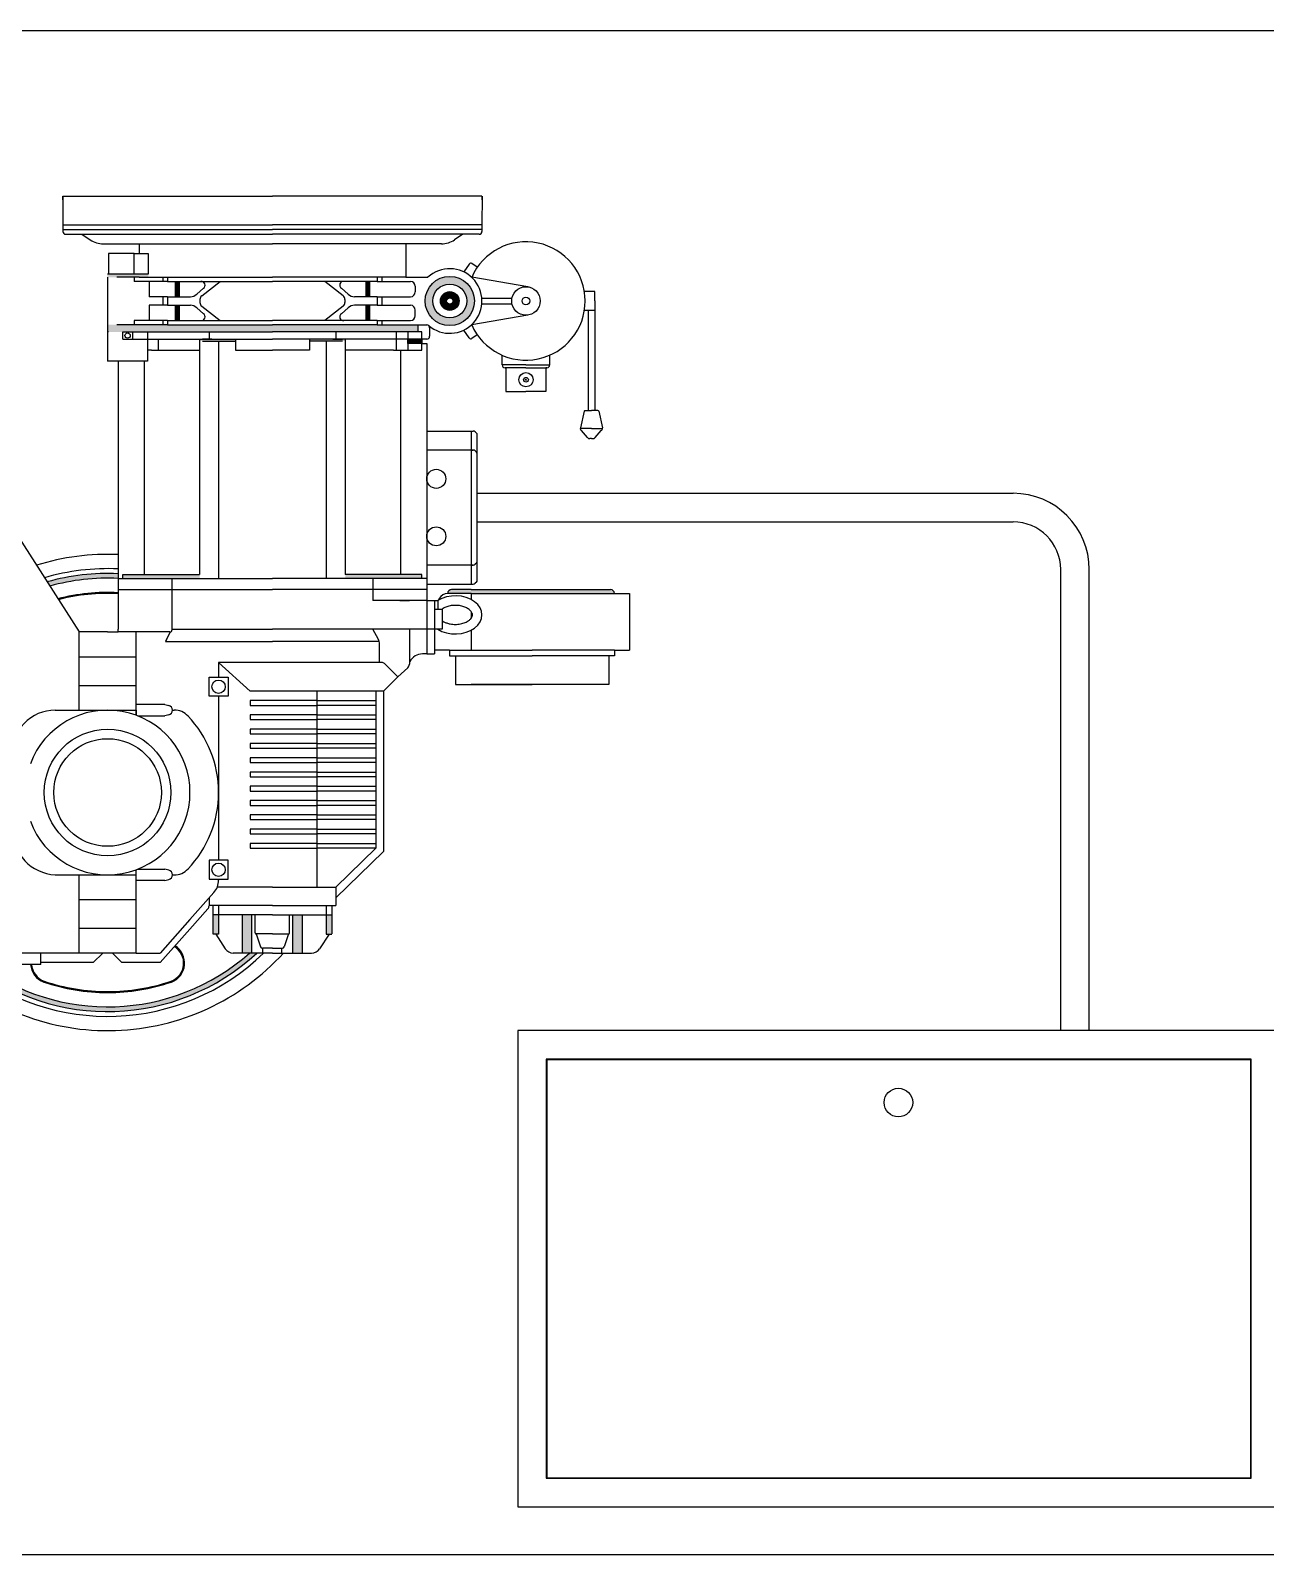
# Model space of a CAD drawing. Header units: metres. Extents: x 278.31 to 281.61, y 316.18 to 322.48.
# Drawn here: x 279.146 to 280.443, y 317.675 to 319.275 of the extents above; entities that cross this region are included whole.
import ezdxf

# ---------------------------------------------------------------- set-up
doc = ezdxf.new("R2010")
doc.units = ezdxf.units.M

# ---------------------------------------------------------------- blocks, each defined once
blk = doc.blocks.new('*U52')
at = {"linetype": 'Continuous'}
for p, q in [((-0.002499999999999773, 0.004), (-0.0025, 0.06600674434215009)), ((0.002499999999999773, 0.06600674434215009), (0.0025, 0.004)), ((-0.002499999999999773, 0.004), (-0.0025, -0.06600674434215006)), ((0.0025, -0.06600674434215006), (0.0025, 0.004)), ((-0.0025, -0.06600674434215006), (0.0025, -0.06600674434215006))]:
    blk.add_line(p, q, dxfattribs=at)
blk = doc.blocks.new('*U53')
at = {"color": 0, "linetype": 'ByBlock', "lineweight": -2, "transparency": 16777216}
for p in [(0, 0), (0.015, 0), (0.03, 0), (0.045, 0), (0.06, 0)]:
    blk.add_blockref('*U52', p, dxfattribs=at)
blk = doc.blocks.new('*U54')
at = {"linetype": 'Continuous'}
for p, q in [((-0.002499999999999773, 0.004), (-0.0025, 0.06600674434215009)), ((0.002499999999999773, 0.06600674434215009), (0.0025, 0.004)), ((-0.002499999999999773, 0.004), (-0.0025, -0.06600674434215006)), ((0.0025, -0.06600674434215006), (0.0025, 0.004)), ((-0.0025, -0.06600674434215006), (0.0025, -0.06600674434215006))]:
    blk.add_line(p, q, dxfattribs=at)
blk = doc.blocks.new('*U55')
at = {"color": 0, "linetype": 'ByBlock', "lineweight": -2, "transparency": 16777216}
for p in [(0, 0), (0.015, 0), (0.03, 0), (0.045, 0), (0.06, 0), (0.075, 0)]:
    blk.add_blockref('*U54', p, dxfattribs=at)
blk = doc.blocks.new('*U56')
at = {"linetype": 'Continuous'}
blk.add_line((0, -0.03), (0, 0.03), dxfattribs=at)
blk = doc.blocks.new('*U57')
at = {"color": 0, "linetype": 'ByBlock', "lineweight": -2, "transparency": 16777216}
for p in [(0, 0), (0.03, 0)]:
    blk.add_blockref('*U56', p, dxfattribs=at)
blk = doc.blocks.new('*U58')
at = {"linetype": 'Continuous'}
blk.add_line((0, -0.03), (0, 0.03), dxfattribs=at)
blk = doc.blocks.new('*U59')
at = {"color": 0, "linetype": 'ByBlock', "lineweight": -2, "transparency": 16777216}
for p in [(0, 0), (0.03, 0)]:
    blk.add_blockref('*U58', p, dxfattribs=at)

msp = doc.modelspace()

# ---------------------------------------------------------------- hatches: boundary and pattern name
at = {"linetype": 'Continuous'}
h = msp.add_hatch(color=256, dxfattribs=at)
h.dxf.hatch_style = 1
h.paths.add_polyline_path([(279.2601843201695, 319.0164469846425), (279.269817384338, 319.0164469846425), (279.269817384338, 319.0194469846425), (279.2269652808893, 319.0194469846425), (279.2269652808893, 319.0164469846425)])
h = msp.add_hatch(color=256, dxfattribs=at)
h.dxf.hatch_style = 1
h.paths.add_polyline_path([(279.3021843201694, 319.0119469846425), (279.2981843201695, 319.0119469846425), (279.2981843201695, 318.9959469846425), (279.3021843201694, 318.9959469846425)])
h = msp.add_hatch(color=256, dxfattribs=at)
h.dxf.hatch_style = 1
h.paths.add_polyline_path([(279.5021843201695, 318.9959469846425), (279.5021843201695, 319.0119469846425), (279.4981843201695, 319.0119469846425), (279.4981843201695, 318.9959469846425)])
h = msp.add_hatch(color=256, dxfattribs=at)
h.dxf.hatch_style = 1
h.paths.add_polyline_path([(279.6121843201694, 318.9914469846426, 0.4142135623730976), (279.5863431399787, 319.0172881648333, 0.4142135623730976), (279.5605019597879, 318.9914469846426), (279.5685019597879, 318.9914469846426, -0.4142135623730988), (279.5863431399787, 319.0092881648333, -0.4142135623730988), (279.6041843201695, 318.9914469846426)])
h = msp.add_hatch(color=256, dxfattribs=at)
h.dxf.hatch_style = 1
h.paths.add_polyline_path([(279.5896843201695, 318.9914469846426), (279.5961843201695, 318.9914469846426, 0.4142135623731019), (279.5863431399787, 319.0012881648333, 0.4142135623731019), (279.5765019597879, 318.9914469846426), (279.5830019597879, 318.9914469846426, -0.414213562373115), (279.5863431399787, 318.9947881648333, -0.414213562373115)])
h = msp.add_hatch(color=256, dxfattribs=at)
h.dxf.hatch_style = 1
h.paths.add_polyline_path([(279.2981843201695, 318.9709469846425), (279.3021843201694, 318.9709469846425), (279.3021843201694, 318.9869469846425), (279.2981843201695, 318.9869469846425)])
h = msp.add_hatch(color=256, dxfattribs=at)
h.dxf.hatch_style = 1
h.paths.add_polyline_path([(279.5021843201695, 318.9709469846425), (279.5021843201695, 318.9869469846425), (279.4981843201695, 318.9869469846425), (279.4981843201695, 318.9709469846425)])
h = msp.add_hatch(color=256, dxfattribs=at)
h.dxf.hatch_style = 1
h.paths.add_polyline_path([(279.6121843201694, 318.9914469846426), (279.6041843201695, 318.9914469846426, -0.4142135623730913), (279.5863431399787, 318.9736058044517, -0.4142135623730913), (279.5685019597879, 318.9914469846426), (279.5605019597879, 318.9914469846426, 0.4142135623730925), (279.5863431399787, 318.9656058044517, 0.4142135623730925)])
h = msp.add_hatch(color=256, dxfattribs=at)
h.dxf.hatch_style = 1
h.paths.add_polyline_path([(279.5961843201695, 318.9914469846426), (279.5896843201695, 318.9914469846426, -0.4142135623730751), (279.5863431399787, 318.9881058044517, -0.4142135623730751), (279.5830019597879, 318.9914469846426), (279.5765019597879, 318.9914469846426, 0.4142135623730882), (279.5863431399787, 318.9816058044518, 0.4142135623730882)])
h = msp.add_hatch(color=256, dxfattribs=at)
h.dxf.hatch_style = 1
h.paths.add_polyline_path([(279.2269652808893, 318.9589469846425), (279.2269652808893, 318.9664469846425), (279.2901843201694, 318.9664469846425), (279.4001843201694, 318.9664469846425), (279.4001843201694, 318.9589469846425)])
h = msp.add_hatch(color=256, dxfattribs=at)
h.dxf.hatch_style = 1
h.paths.add_polyline_path([(279.553211297538, 318.9589469846425), (279.553211297538, 318.9664469846425), (279.5101843201695, 318.9664469846425), (279.4001843201694, 318.9664469846425), (279.4001843201694, 318.9589469846425)])
h = msp.add_hatch(color=256, dxfattribs=at)
h.dxf.hatch_style = 1
h.paths.add_polyline_path([(279.3236708314852, 318.9494469846425), (279.3236708314852, 318.9514469846425), (279.3366708314852, 318.9514469846425), (279.3614275758273, 318.9514469846425), (279.3614275758273, 318.9494469846425)])
h = msp.add_hatch(color=256, dxfattribs=at)
h.dxf.hatch_style = 1
h.paths.add_polyline_path([(279.4766978088538, 318.9494469846425), (279.4766978088538, 318.9514469846425), (279.4636978088537, 318.9514469846425), (279.4389410645116, 318.9514469846425), (279.4389410645116, 318.9494469846425)])
h = msp.add_hatch(color=256, dxfattribs=at)
h.dxf.hatch_style = 1
h.paths.add_polyline_path([(279.5572112975381, 318.9469282882886), (279.5572112975381, 318.9514469846425), (279.5422112975381, 318.9514469846425), (279.5422112975381, 318.9469282882886)])
h = msp.add_hatch(color=256, dxfattribs=at)
h.dxf.hatch_style = 1
h.paths.add_polyline_path([(279.2381573428008, 318.7001785297369), (279.2381573428008, 318.7051843566829, 0.08199474762511065), (279.1637286257309, 318.6965194947559), (279.1665303753118, 318.6921167454144, -0.08060841837965087)])
h = msp.add_hatch(color=256, dxfattribs=at)
h.dxf.hatch_style = 1
h.paths.add_polyline_path([(279.2431573428008, 318.7044462606381), (279.2431573428008, 318.6999462606381), (279.3236708314852, 318.6999462606381), (279.3236708314852, 318.7044462606381)])
h = msp.add_hatch(color=256, dxfattribs=at)
h.dxf.hatch_style = 1
h.paths.add_polyline_path([(279.5572112975381, 318.6999462606381), (279.5572112975381, 318.7044462606381), (279.4766978088538, 318.7044462606381), (279.4766978088538, 318.6999462606381)])
h = msp.add_hatch(color=256, dxfattribs=at)
h.dxf.hatch_style = 1
h.paths.add_polyline_path([(279.6726978088537, 318.6884462606381), (279.6089686568509, 318.6884462606381), (279.5881672302361, 318.6884462606381, 0.4142135623731144), (279.5841672302361, 318.6844462606381), (279.6089686568509, 318.6844462606381), (279.6726978088537, 318.6844462606381), (279.7591843201695, 318.6844462606381, 0.4142135623730925), (279.7551843201695, 318.6884462606381)])
h = msp.add_hatch(color=256, dxfattribs=at)
h.dxf.hatch_style = 1
h.paths.add_polyline_path([(279.343669989444, 318.3469462606381), (279.3376707365207, 318.3469462606381), (279.3376707365207, 318.3268240175501), (279.343669989444, 318.3268240175501)])
h = msp.add_hatch(color=256, dxfattribs=at)
h.dxf.hatch_style = 1
h.paths.add_polyline_path([(279.3686708314851, 318.3069462606381), (279.3786708314852, 318.3069462606381), (279.3786708314852, 318.3469462606381), (279.3686708314851, 318.3469462606381)])
h = msp.add_hatch(color=256, dxfattribs=at)
h.dxf.hatch_style = 1
h.paths.add_polyline_path([(279.4316978088538, 318.3469462606381), (279.4216978088538, 318.3469462606381), (279.4216978088538, 318.3069462606381), (279.4316978088538, 318.3069462606381)])
h = msp.add_hatch(color=256, dxfattribs=at)
h.dxf.hatch_style = 1
h.paths.add_polyline_path([(279.4566986508949, 318.3268240175501), (279.4626979038181, 318.3268240175501), (279.4626979038181, 318.3469462606381), (279.4566986508949, 318.3469462606381)])
h = msp.add_hatch(color=256, dxfattribs=at)
h.dxf.hatch_style = 1
h.paths.add_polyline_path([(279.3837338331039, 318.3069462606381), (279.3762908257284, 318.3069462606381, -0.3590744260167439), (279.0902071322877, 318.2969462606381), (279.0821403613156, 318.2969462606381, 0.3738388149085967)])

# ---------------------------------------------------------------- linework, layer by layer
for p, q in [((278.4576900402305, 319.2754462606381), (281.4576900402305, 319.2754462606381)), ((279.6152112975381, 318.7895626364655), (280.1776972241635, 318.7895626364655)), ((279.6152112975381, 318.7595626364655), (280.1776972241635, 318.7595626364655)), ((280.2276972241635, 318.2261027640305), (280.2276972241635, 318.7095626364655)), ((280.2576900400249, 318.2254462606381), (280.2576900400249, 318.7106347421316)), ((280.4576900400249, 318.2254462606381), (280.2576900400249, 318.2254462606381)), ((278.4576900402305, 317.6754462606381), (281.4576900402305, 317.6754462606381))]:
    msp.add_line(p, q)
for p, q in [((279.180143046135, 319.0975968709573), (279.180143046135, 319.1014469846425)), ((279.180143046135, 319.1014469846425), (279.1801843201695, 319.0714469846425)), ((279.1801843201695, 319.1014469846425), (279.4001843201694, 319.1014469846425)), ((279.6201843201695, 319.1014469846425), (279.4001843201694, 319.1014469846425)), ((279.6202255942039, 319.1014469846425), (279.6201843201695, 319.0714469846425)), ((279.6202255942039, 319.0975968709573), (279.6202255942039, 319.1014469846425)), ((279.1801843201695, 319.0714469846425), (279.4001843201694, 319.0714469846425)), ((279.1801843201695, 319.0714469846425), (279.1801843201695, 319.0644469846425)), ((279.1801843201695, 319.0664469846425), (279.4001843201694, 319.0664469846425)), ((279.1831843201695, 319.0614469846425), (279.4001843201694, 319.0614469846425)), ((279.2001843201695, 319.0614469846425), (279.2088862062071, 319.0556457272841)), ((279.6201843201695, 319.0714469846425), (279.4001843201694, 319.0714469846425)), ((279.6201843201695, 319.0664469846425), (279.4001843201694, 319.0664469846425)), ((279.6171843201694, 319.0614469846425), (279.4001843201694, 319.0614469846425)), ((279.6001843201694, 319.0614469846425), (279.5914824341318, 319.0556457272841)), ((279.6201843201695, 319.0714469846425), (279.6201843201695, 319.0644469846425)), ((279.2227537111128, 319.0514469846426), (279.4001843201694, 319.0514469846426)), ((279.2551843201695, 319.0414469846425), (279.2279652808892, 319.0414469846425)), ((279.2279652808892, 319.0414469846425), (279.2279652808892, 319.0194469846425)), ((279.2551843201695, 319.0194469846425), (279.2551843201695, 319.0414469846425)), ((279.2551843201695, 319.0414469846425), (279.269817384338, 319.0414469846425)), ((279.2601843201695, 319.0514469846426), (279.2601843201695, 319.0414469846425)), ((279.269817384338, 319.0414469846425), (279.269817384338, 319.0194469846425)), ((279.5776149292262, 319.0514469846426), (279.4001843201694, 319.0514469846426)), ((279.5401843201694, 319.0514469846426), (279.5401843201694, 319.0164469846425)), ((279.6067924569624, 319.0302144004444), (279.6011334227601, 319.0219696850523)), ((279.6152440802447, 319.0268391444294), (279.6095732068813, 319.0307315366824)), ((279.2551843201695, 319.0194469846425), (279.2269652808893, 319.0194469846425)), ((279.2269652808893, 319.0164469846425), (279.2269652808893, 318.9589469846425)), ((279.269817384338, 319.0194469846425), (279.2369652808893, 319.0194469846425)), ((279.2601843201695, 319.0164469846425), (279.2369652808893, 319.0164469846425)), ((279.2601843201695, 319.0164469846425), (279.2551843201695, 319.0164469846425)), ((279.2551843201695, 319.0164469846425), (279.2551843201695, 319.0119469846425)), ((279.2708173843379, 319.0119469846425), (279.2551843201695, 319.0119469846425)), ((279.2601843201695, 319.0164469846425), (279.4001843201694, 319.0164469846425)), ((279.2601843201695, 319.0164469846425), (279.2901843201694, 319.0164469846425)), ((279.2901843201694, 319.0119469846425), (279.2708173843379, 319.0119469846425)), ((279.2708173843379, 319.0119469846425), (279.2708173843379, 318.9959469846425)), ((279.2851843201694, 319.0164469846425), (279.2851843201694, 319.0119469846425)), ((279.2901843201694, 319.0164469846425), (279.2901843201694, 319.0119469846425)), ((279.2901843201694, 319.0119469846425), (279.4001843201694, 319.0119469846425)), ((279.2901843201694, 319.0119469846425), (279.3251843201695, 319.0119469846425)), ((279.2981843201695, 319.0119469846425), (279.2981843201695, 318.9959469846425)), ((279.2981843201695, 319.0119469846425), (279.2981843201695, 318.9959469846425)), ((279.3021843201694, 319.0119469846425), (279.3021843201694, 318.9959469846425)), ((279.3259684772697, 318.9969483672155), (279.3451843201694, 319.0119469846425)), ((279.5401843201694, 319.0164469846425), (279.4001843201694, 319.0164469846425)), ((279.5101843201695, 319.0119469846425), (279.4001843201694, 319.0119469846425)), ((279.4744001630692, 318.9969483672155), (279.4551843201695, 319.0119469846425)), ((279.5101843201695, 319.0119469846425), (279.4751843201694, 319.0119469846425)), ((279.4981843201695, 319.0119469846425), (279.4981843201695, 318.9959469846425)), ((279.5021843201695, 319.0119469846425), (279.5021843201695, 318.9959469846425)), ((279.5021843201695, 319.0119469846425), (279.5021843201695, 318.9959469846425)), ((279.5401843201694, 319.0164469846425), (279.5101843201695, 319.0164469846425)), ((279.5101843201695, 319.0164469846425), (279.5101843201695, 319.0119469846425)), ((279.5101843201695, 319.0119469846425), (279.5451843201694, 319.0119469846425)), ((279.5151843201695, 319.0164469846425), (279.5151843201695, 319.0119469846425)), ((279.5401843201694, 319.0164469846425), (279.5634033594496, 319.0164469846425)), ((279.6682051730831, 319.0063309637046), (279.6093747238222, 319.0163129943888)), ((279.2901843201694, 318.9959469846425), (279.2708173843379, 318.9959469846425)), ((279.2851843201694, 318.9959469846425), (279.2851843201694, 318.9869469846425)), ((279.2901843201694, 318.9959469846425), (279.3140449445311, 318.9959469846425)), ((279.2901843201694, 318.9959469846425), (279.2901843201694, 318.9869469846425)), ((279.3278094516685, 319.0048276211938), (279.3207032580377, 318.9984859618409)), ((279.3240449445311, 318.9930068764836), (279.3240449445311, 318.9898870928014)), ((279.4725591886704, 319.0048276211938), (279.4796653823012, 318.9984859618409)), ((279.4763236958078, 318.9930068764836), (279.4763236958078, 318.9898870928014)), ((279.5101843201695, 318.9959469846425), (279.4863236958078, 318.9959469846425)), ((279.5101843201695, 318.9959469846425), (279.5451843201694, 318.9959469846425)), ((279.5101843201695, 318.9959469846425), (279.5101843201695, 318.9869469846425)), ((279.5151843201695, 318.9959469846425), (279.5151843201695, 318.9869469846425)), ((279.5501843201695, 319.0069469846425), (279.5501843201695, 319.0009469846426)), ((279.6200481518828, 318.9944469846425), (279.6516462015219, 318.9944469846425)), ((279.7384932975277, 319.001478205528), (279.7276887266061, 319.0014688547977)), ((279.7385019519452, 318.991478209273), (279.7384932975277, 319.001478205528)), ((279.2901843201694, 318.9869469846425), (279.2708173843379, 318.9869469846425)), ((279.2708173843379, 318.9869469846425), (279.2708173843379, 318.9709469846425)), ((279.2901843201694, 318.9869469846425), (279.3140449445311, 318.9869469846425)), ((279.2981843201695, 318.9869469846425), (279.2981843201695, 318.9709469846425)), ((279.3021843201694, 318.9869469846425), (279.3021843201694, 318.9709469846425)), ((279.3278094516685, 318.9780663480913), (279.3207032580377, 318.9844080074442)), ((279.3259684772697, 318.9859456020695), (279.3451843201694, 318.9709469846425)), ((279.4744001630692, 318.9859456020695), (279.4551843201695, 318.9709469846425)), ((279.4725591886704, 318.9780663480913), (279.4796653823012, 318.9844080074442)), ((279.5101843201695, 318.9869469846425), (279.4863236958078, 318.9869469846425)), ((279.4981843201695, 318.9869469846425), (279.4981843201695, 318.9709469846425)), ((279.5021843201695, 318.9869469846425), (279.5021843201695, 318.9709469846425)), ((279.5101843201695, 318.9869469846425), (279.5451843201694, 318.9869469846425)), ((279.5501843201695, 318.9759469846425), (279.5501843201695, 318.9819469846425)), ((279.6682051730831, 318.9765630055805), (279.6093747238222, 318.9665809748963)), ((279.6200552963734, 318.9884469846425), (279.6516462015219, 318.9884469846425)), ((279.7385019519452, 318.981478209273), (279.7276973769775, 318.981478209273)), ((279.7315019519452, 318.981478209273), (279.7315019519452, 318.876478209273)), ((279.7385019519452, 318.991478209273), (279.7385019519452, 318.981478209273)), ((279.7385019519452, 318.981478209273), (279.7385019519452, 318.876478209273)), ((279.2269652808893, 318.9664469846425), (279.2269652808893, 318.9589469846425)), ((279.2901843201694, 318.9664469846425), (279.2369652808893, 318.9664469846425)), ((279.2551843201695, 318.9709469846425), (279.2551843201695, 318.9664469846425)), ((279.2708173843379, 318.9709469846425), (279.2551843201695, 318.9709469846425)), ((279.2901843201694, 318.9709469846425), (279.2708173843379, 318.9709469846425)), ((279.2851843201694, 318.9709469846425), (279.2851843201694, 318.9664469846425)), ((279.2901843201694, 318.9709469846425), (279.4001843201694, 318.9709469846425)), ((279.2901843201694, 318.9709469846425), (279.3251843201695, 318.9709469846425)), ((279.2901843201694, 318.9709469846425), (279.2901843201694, 318.9664469846425)), ((279.2901843201694, 318.9664469846425), (279.4001843201694, 318.9664469846425)), ((279.5101843201695, 318.9709469846425), (279.4001843201694, 318.9709469846425)), ((279.5101843201695, 318.9664469846425), (279.4001843201694, 318.9664469846425)), ((279.5101843201695, 318.9709469846425), (279.4751843201694, 318.9709469846425)), ((279.5101843201695, 318.9709469846425), (279.5451843201694, 318.9709469846425)), ((279.5101843201695, 318.9709469846425), (279.5101843201695, 318.9664469846425)), ((279.5101843201695, 318.9664469846425), (279.5621843201695, 318.9664469846425)), ((279.5151843201695, 318.9709469846425), (279.5151843201695, 318.9664469846425)), ((279.553211297538, 318.9589469846425), (279.553211297538, 318.9664469846425)), ((279.5651843201695, 318.9634469846425), (279.5651843201695, 318.9544469846425)), ((279.6067924569624, 318.9526795688406), (279.6011334227601, 318.9609242842327)), ((279.2269652808893, 318.9589469846425), (279.2269652808893, 318.9284095919347)), ((279.2279652808892, 318.9589469846425), (279.2269652808893, 318.9589469846425)), ((279.2431573428008, 318.9514469846425), (279.2431573428008, 318.9589469846425)), ((279.2431573428008, 318.9589469846425), (279.2581573428009, 318.9589469846425)), ((279.2431573428008, 318.9514469846425), (279.2581573428009, 318.9514469846425)), ((279.2471573428008, 318.9589469846425), (279.4001843201694, 318.9589469846425)), ((279.2531573428009, 318.9589469846425), (279.2531573428009, 318.9514469846425)), ((279.2581573428009, 318.9514469846425), (279.4001843201694, 318.9514469846425)), ((279.2691573428008, 318.9589469846425), (279.2691573428008, 318.9399282882886)), ((279.2801573428009, 318.9514469846425), (279.2801573428009, 318.9399282882886)), ((279.3236708314852, 318.9514469846425), (279.3236708314852, 318.9494469846425)), ((279.3236708314852, 318.9494469846425), (279.3236708314852, 318.7044462606381)), ((279.3366708314852, 318.9514469846425), (279.3266708314852, 318.9514469846425)), ((279.3266708314852, 318.9494469846425), (279.3614275758273, 318.9494469846425)), ((279.3336708314852, 318.9589469846425), (279.3336708314852, 318.9514469846425)), ((279.3366708314852, 318.9514469846425), (279.4001843201694, 318.9514469846425)), ((279.3436708314852, 318.9494469846425), (279.3436708314852, 318.6999462606381)), ((279.3614275758273, 318.9514469846425), (279.3614275758273, 318.9494469846425)), ((279.3614275758273, 318.9494469846425), (279.3614275758273, 318.9399282882886)), ((279.553211297538, 318.9589469846425), (279.4001843201694, 318.9589469846425)), ((279.5621843201695, 318.9514469846425), (279.4001843201694, 318.9514469846425)), ((279.4636978088537, 318.9514469846425), (279.4001843201694, 318.9514469846425)), ((279.4389410645116, 318.9514469846425), (279.4389410645116, 318.9494469846425)), ((279.4736978088537, 318.9494469846425), (279.4389410645116, 318.9494469846425)), ((279.4389410645116, 318.9494469846425), (279.4389410645116, 318.9399282882886)), ((279.4566978088537, 318.9494469846425), (279.4566978088537, 318.6999462606381)), ((279.4636978088537, 318.9514469846425), (279.4736978088537, 318.9514469846425)), ((279.4666978088538, 318.9589469846425), (279.4666978088538, 318.9514469846425)), ((279.4766978088538, 318.9514469846425), (279.4766978088538, 318.9494469846425)), ((279.4766978088538, 318.9494469846425), (279.4766978088538, 318.7044462606381)), ((279.5302112975381, 318.9589469846425), (279.5302112975381, 318.9514469846425)), ((279.5302112975381, 318.9514469846425), (279.5302112975381, 318.9399282882886)), ((279.5572112975381, 318.9589469846425), (279.5422112975381, 318.9589469846425)), ((279.5422112975381, 318.9589469846425), (279.5422112975381, 318.9514469846425)), ((279.5422112975381, 318.9469282882886), (279.5422112975381, 318.9514469846425)), ((279.5422112975381, 318.9514469846425), (279.5422112975381, 318.9469282882886)), ((279.5572112975381, 318.9469282882886), (279.5422112975381, 318.9469282882886)), ((279.5422112975381, 318.9469282882886), (279.5422112975381, 318.9399282882886)), ((279.5572112975381, 318.9514469846425), (279.5572112975381, 318.9589469846425)), ((279.5572112975381, 318.9514469846425), (279.5572112975381, 318.9469282882886)), ((279.5572112975381, 318.9469282882886), (279.5622112975381, 318.9469282882886)), ((279.5572112975381, 318.9399282882886), (279.5572112975381, 318.9469282882886)), ((279.5622112975381, 318.9469282882886), (279.5622112975381, 318.7549455366337)), ((279.5622112975381, 318.9469282882886), (279.5622112975381, 318.8719282882886)), ((279.6152440802447, 318.9560548248557), (279.6095732068813, 318.9521624326026)), ((279.2691573428008, 318.9284095919347), (279.2269652808893, 318.9284095919347)), ((279.2381573428008, 318.9284095919347), (279.2381573428008, 318.6999462606381)), ((279.2656573428009, 318.9284095919347), (279.2656573428009, 318.7044462606381)), ((279.2731573428009, 318.9399282882886), (279.2691573428008, 318.9399282882886)), ((279.2691573428008, 318.9399282882886), (279.2691573428008, 318.9284095919347)), ((279.2731573428009, 318.9399282882886), (279.3236708314852, 318.9399282882886)), ((279.3614275758273, 318.9399282882886), (279.4001843201694, 318.9399282882886)), ((279.4389410645116, 318.9399282882886), (279.4001843201694, 318.9399282882886)), ((279.527211297538, 318.9399282882886), (279.4766978088538, 318.9399282882886)), ((279.527211297538, 318.9399282882886), (279.5422112975381, 318.9399282882886)), ((279.5347112975381, 318.9399282882886), (279.5347112975381, 318.7044462606381)), ((279.5422112975381, 318.9399282882886), (279.5572112975381, 318.9399282882886)), ((279.6413431399787, 318.9242881648333), (279.6413431399787, 318.9345372413636)), ((279.6913431399786, 318.9242881648333), (279.6913431399786, 318.9345372413636)), ((279.6663431399787, 318.9242881648333), (279.6413431399787, 318.9242881648333)), ((279.6663431399787, 318.9212881648333), (279.6443431399787, 318.9212881648333)), ((279.6453431399786, 318.9212881648333), (279.6453431399786, 318.8962881648333)), ((279.6663431399787, 318.9242881648333), (279.6913431399786, 318.9242881648333)), ((279.6663431399787, 318.9212881648333), (279.6883431399787, 318.9212881648333)), ((279.6883431399787, 318.9212881648333), (279.6873431399787, 318.9212881648333)), ((279.6873431399787, 318.9212881648333), (279.6873431399787, 318.8962881648333)), ((279.6453431399786, 318.8962881648333), (279.6663431399787, 318.8962881648333)), ((279.6873431399787, 318.8962881648333), (279.6663431399787, 318.8962881648333)), ((279.7273263421891, 318.8756977214681), (279.7234338898761, 318.8583979334101)), ((279.7283019519452, 318.876478209273), (279.7350019519453, 318.876478209273)), ((279.7417019519452, 318.876478209273), (279.7350019519453, 318.876478209273)), ((279.7426775617013, 318.8756977214681), (279.7465700140144, 318.8583979334101)), ((279.5622112975381, 318.854929012293), (279.610968656851, 318.854929012293)), ((279.6089686568509, 318.854929012293), (279.6089686568509, 318.6941962606381)), ((279.6092112975381, 318.854929012293), (279.610968656851, 318.854929012293)), ((279.6143326178816, 318.8528076919495), (279.6130899771945, 318.8540503326366)), ((279.6152112975381, 318.6984389013252), (279.6152112975381, 318.8506863716059)), ((279.7350019519453, 318.8576403835525), (279.7233623535276, 318.8576403835525)), ((279.7311069071945, 318.8479852941875), (279.7245906693764, 318.8553172234579)), ((279.7350019519453, 318.8576403835525), (279.7466415503629, 318.8576403835525)), ((279.7388969966959, 318.8479852941875), (279.7454132345142, 318.8553172234579)), ((279.610968656851, 318.834929012293), (279.5622112975381, 318.834929012293)), ((279.6092112975381, 318.834929012293), (279.610968656851, 318.834929012293)), ((279.6143326178816, 318.8328076919495), (279.6130899771945, 318.8340503326366)), ((279.7350019519453, 318.846978209273), (279.7333492919657, 318.846978209273)), ((279.7350019519453, 318.846978209273), (279.7366546119248, 318.846978209273)), ((279.5622112975381, 318.7549455366337), (279.5622112975381, 318.6999462606381)), ((279.1316050541076, 318.746999393021), (279.1971843201695, 318.6439462606381)), ((279.2431573428008, 318.6999462606381), (279.2431573428008, 318.7044462606381)), ((279.2431573428008, 318.7044462606381), (279.3236708314852, 318.7044462606381)), ((279.5572112975381, 318.7044462606381), (279.4766978088538, 318.7044462606381)), ((279.5572112975381, 318.6999462606381), (279.5572112975381, 318.7044462606381)), ((279.610968656851, 318.7141962606381), (279.5622112975381, 318.7141962606381)), ((279.6092112975381, 318.7141962606381), (279.610968656851, 318.7141962606381)), ((279.6143326178816, 318.7163175809816), (279.6130899771945, 318.7150749402945)), ((279.2381573428008, 318.6999462606381), (279.4001843201694, 318.6999462606381)), ((279.2381573428008, 318.6999462606381), (279.2381573428008, 318.6769462606381)), ((279.2381573428008, 318.6884462606381), (279.4001843201694, 318.6884462606381)), ((279.294664087143, 318.6999462606381), (279.294664087143, 318.6469462606381)), ((279.5622112975381, 318.6999462606381), (279.4001843201694, 318.6999462606381)), ((279.5622112975381, 318.6884462606381), (279.4001843201694, 318.6884462606381)), ((279.5057045531959, 318.6999462606381), (279.5057045531959, 318.6769462606381)), ((279.5622112975381, 318.6999462606381), (279.5622112975381, 318.6769462606381)), ((279.5622112975381, 318.6941962606381), (279.610968656851, 318.6941962606381)), ((279.6089686568509, 318.6884462606381), (279.5881672302361, 318.6884462606381)), ((279.6089686568509, 318.6884462606381), (279.6726978088537, 318.6884462606381)), ((279.6092112975381, 318.6941962606381), (279.610968656851, 318.6941962606381)), ((279.6143326178816, 318.6963175809817), (279.6130899771945, 318.6950749402945)), ((279.6726978088537, 318.6884462606381), (279.7551843201695, 318.6884462606381)), ((279.2381573428008, 318.6769462606381), (279.2381573428008, 318.6469462606381)), ((279.5622112975381, 318.6769462606381), (279.5057045531959, 318.6769462606381)), ((279.533957925367, 318.6769462606381), (279.543957925367, 318.6769462606381)), ((279.5622112975381, 318.6769462606381), (279.5622112975381, 318.6469462606381)), ((279.5622112975381, 318.6769462606381), (279.570211297538, 318.6769462606381)), ((279.570211297538, 318.6769462606381), (279.570211297538, 318.6469462606381)), ((279.570211297538, 318.6769462606381), (279.570211297538, 318.6689462606381)), ((279.570211297538, 318.6769462606381), (279.570211297538, 318.6679462606381)), ((279.570211297538, 318.6769462606381), (279.5742126903777, 318.6769462606381)), ((279.575266129933, 318.679003717538), (279.5742126903777, 318.6769462606381)), ((279.5742126903777, 318.6679462606381), (279.5742126903777, 318.6769462606381)), ((279.6089686568509, 318.6844462606381), (279.5841672302361, 318.6844462606381)), ((279.5841672302361, 318.6844462606381), (279.5841672302361, 318.6844462606381)), ((279.6089686568509, 318.6844462606381), (279.6089686568509, 318.6779555286066)), ((279.6089686568509, 318.6844462606381), (279.6726978088537, 318.6844462606381)), ((279.6726978088537, 318.6844462606381), (279.7751843201694, 318.6844462606381)), ((279.7591843201695, 318.6844462606381), (279.7591843201695, 318.6844462606381)), ((279.7751843201694, 318.6844462606381), (279.7751843201694, 318.6249462606381)), ((279.570211297538, 318.6679462606381), (279.5782140832175, 318.6679462606381)), ((279.5782140832175, 318.6679462606381), (279.5782140832175, 318.6469462606381)), ((279.6089686568509, 318.665246611502), (279.6089686568509, 318.658645991723)), ((279.1971843201695, 318.5619327719538), (279.1971843201695, 318.6439462606381)), ((279.2271843201694, 318.6439462606381), (279.1971843201695, 318.6439462606381)), ((279.2271843201694, 318.6439462606381), (279.2381573428008, 318.6439462606381)), ((279.2381573428008, 318.6439462606381), (279.2381573428008, 318.6469462606381)), ((279.292664087143, 318.6439462606381), (279.2381573428008, 318.6439462606381)), ((279.2571843201695, 318.556562945972), (279.2571843201695, 318.6439462606381)), ((279.2888593761438, 318.6361660830681), (279.2930712561165, 318.6439881458746)), ((279.294664087143, 318.6469462606381), (279.4001843201694, 318.6469462606381)), ((279.294664087143, 318.6469462606381), (279.294664087143, 318.6459462606381)), ((279.5622112975381, 318.6469462606381), (279.4001843201694, 318.6469462606381)), ((279.5115092641951, 318.6361660830681), (279.5057045531959, 318.6469462606381)), ((279.543957925367, 318.6469462606381), (279.543957925367, 318.6119462606381)), ((279.570211297538, 318.6469462606381), (279.5622112975381, 318.6469462606381)), ((279.5622112975381, 318.6469462606381), (279.5622112975381, 318.6209462606381)), ((279.5782140832175, 318.6469462606381), (279.570211297538, 318.6469462606381)), ((279.570211297538, 318.6469462606381), (279.570211297538, 318.6209462606381)), ((279.6089686568509, 318.6459369926695), (279.6089686568509, 318.6249462606381)), ((279.2879871210594, 318.6339462606381), (279.4001843201694, 318.6339462606381)), ((279.5123815192795, 318.6339462606381), (279.4001843201694, 318.6339462606381)), ((279.5127045531959, 318.6119462606381), (279.5127045531959, 318.6314250848378)), ((279.5862112975381, 318.6249462606381), (279.570211297538, 318.6249462606381)), ((279.5862112975381, 318.6249462606381), (279.6726978088537, 318.6249462606381)), ((279.5862112975381, 318.6249462606381), (279.5862112975381, 318.6189462606381)), ((279.7591843201695, 318.6249462606381), (279.6726978088537, 318.6249462606381)), ((279.7591843201695, 318.6249462606381), (279.7591843201695, 318.6189462606381)), ((279.7591843201695, 318.6249462606381), (279.7751843201694, 318.6249462606381)), ((279.3436708314852, 318.6119462606381), (279.3766910645116, 318.5819462606381)), ((279.4001843201694, 318.6119462606381), (279.3436708314852, 318.6119462606381)), ((279.3436708314852, 318.6119462606381), (279.3436708314852, 318.596551067072)), ((279.5087045531959, 318.6119462606381), (279.4001843201694, 318.6119462606381)), ((279.5150575435192, 318.6119462606381), (279.5087045531959, 318.6119462606381)), ((279.5318312392814, 318.5969462606381), (279.5178740518895, 318.610786556503)), ((279.5444888590793, 318.6129515266342), (279.543957925367, 318.6119462606381)), ((279.543957925367, 318.6119462606381), (279.543957925367, 318.6101613883033)), ((279.5622112975381, 318.6209462606381), (279.5577525783285, 318.6209462606381)), ((279.5622112975381, 318.6209462606381), (279.570211297538, 318.6209462606381)), ((279.5862112975381, 318.6189462606381), (279.6726978088537, 318.6189462606381)), ((279.592211297538, 318.6189462606381), (279.592211297538, 318.5889462606381)), ((279.7591843201695, 318.6189462606381), (279.6726978088537, 318.6189462606381)), ((279.7531843201695, 318.6189462606381), (279.7531843201695, 318.5889462606381)), ((279.3336708314852, 318.596551067072), (279.3536708314851, 318.596551067072)), ((279.3336708314852, 318.576551067072), (279.3336708314852, 318.596551067072)), ((279.3536708314851, 318.596551067072), (279.3536708314851, 318.576551067072)), ((279.5167045531959, 318.5819462606381), (279.5318312392814, 318.5969462606381)), ((279.5318312392814, 318.5969462606381), (279.5423172309029, 318.6064580025124)), ((279.3536708314851, 318.576551067072), (279.3336708314852, 318.576551067072)), ((279.3436708314852, 318.576551067072), (279.3436708314852, 318.4043766789254)), ((279.4001843201694, 318.5819462606381), (279.3766910645116, 318.5819462606381)), ((279.5087045531959, 318.5819462606381), (279.4001843201694, 318.5819462606381)), ((279.4466978088537, 318.5819462606381), (279.4466978088537, 318.3759814853592)), ((279.5087045531959, 318.5819462606381), (279.5087045531959, 318.4169462606381)), ((279.5167045531959, 318.5819462606381), (279.5087045531959, 318.5819462606381)), ((279.5167045531959, 318.5819462606381), (279.5167045531959, 318.4134799049871)), ((279.592211297538, 318.5889462606381), (279.6726978088537, 318.5889462606381)), ((279.7531843201695, 318.5889462606381), (279.6089686568509, 318.5889462606381)), ((279.7531843201695, 318.5889462606381), (279.6726978088537, 318.5889462606381)), ((279.1722615722333, 318.5619327719538), (279.2571843201695, 318.5619327719538)), ((279.2871843201694, 318.5679327719538), (279.2571843201695, 318.5679327719538)), ((279.2571843201695, 318.5619327719538), (279.2571843201695, 318.556562945972)), ((279.2871843201694, 318.5679327719538), (279.2913969982947, 318.5668796024225)), ((279.2951843201694, 318.5620288899217), (279.2951843201694, 318.5619327719538)), ((279.2951843201694, 318.5619327719538), (279.2971070681056, 318.5619327719538)), ((279.2951843201694, 318.5619327719538), (279.2951843201694, 318.5618366539858)), ((279.2588361469064, 318.5559327719538), (279.2871843201694, 318.5559327719538)), ((279.2913969982947, 318.5569859414851), (279.2871843201694, 318.5559327719538)), ((279.4666978088538, 318.3759814853592), (279.5087045531959, 318.4169462606381)), ((279.3536708314851, 318.4043766789254), (279.3336708314852, 318.4043766789254)), ((279.3336708314852, 318.4043766789254), (279.3336708314852, 318.3843766789253)), ((279.3536708314851, 318.3843766789253), (279.3536708314851, 318.4043766789254)), ((279.4666978088538, 318.3650167100803), (279.5167045531959, 318.4134799049871)), ((279.1722615722333, 318.3889597493224), (279.2571843201695, 318.3889597493224)), ((279.1971843201695, 318.3069462606381), (279.1971843201695, 318.3889597493224)), ((279.2571843201695, 318.3069462606381), (279.2571843201695, 318.3943295753042)), ((279.2588361469064, 318.3949597493224), (279.2871843201694, 318.3949597493224)), ((279.2913969982947, 318.3939065797911), (279.2871843201694, 318.3949597493224)), ((279.2871843201694, 318.3829597493224), (279.2913969982947, 318.3840129188537)), ((279.2951843201695, 318.3889597493224), (279.2951843201695, 318.3890558672904)), ((279.2951843201695, 318.3889597493224), (279.2971070681056, 318.3889597493224)), ((279.2951843201695, 318.3888636313544), (279.2951843201695, 318.3889597493224)), ((279.3336708314852, 318.3843766789253), (279.3536708314851, 318.3843766789253)), ((279.3436708314852, 318.3843766789253), (279.3436708314852, 318.3835377055519)), ((279.2871843201694, 318.3829597493224), (279.2571843201695, 318.3829597493224)), ((279.3136708314851, 318.3419462606381), (279.3386743838513, 318.3703129780917)), ((279.4001843201694, 318.3759814853592), (279.3421884862071, 318.3759814853592)), ((279.4001843201694, 318.3759814853592), (279.4666978088538, 318.3759814853592)), ((279.4666978088538, 318.3759814853592), (279.4666978088538, 318.3569462606381)), ((279.3324217195767, 318.3532192836353), (279.3136708314851, 318.3319462606381)), ((279.3336708314852, 318.3646364104522), (279.3336708314852, 318.3569462606381)), ((279.3336708314852, 318.3646364104522), (279.3336708314852, 318.3565254655003)), ((279.4001843201694, 318.3569462606381), (279.3336708314852, 318.3569462606381)), ((279.3376707365207, 318.3569186978704), (279.3376707365207, 318.3269186978704)), ((279.343669989444, 318.3568240175501), (279.343669989444, 318.3268240175501)), ((279.4001843201694, 318.3569462606381), (279.4666978088538, 318.3569462606381)), ((279.4566986508949, 318.3568240175501), (279.4566986508949, 318.3268240175501)), ((279.4626979038181, 318.3569186978704), (279.4626979038181, 318.3269186978704)), ((279.3136708314851, 318.3419462606381), (279.2821843201694, 318.3069462606381)), ((279.4001843201694, 318.3469462606381), (279.3376707365207, 318.3469462606381)), ((279.3686708314851, 318.3069462606381), (279.3686708314851, 318.3469462606381)), ((279.3786708314852, 318.3069462606381), (279.3786708314852, 318.3469462606381)), ((279.3821843201695, 318.3279462606381), (279.3821843201695, 318.3469462606381)), ((279.4001843201694, 318.3469462606381), (279.4626979038181, 318.3469462606381)), ((279.4181843201695, 318.3279462606381), (279.4181843201695, 318.3469462606381)), ((279.4216978088538, 318.3069462606381), (279.4216978088538, 318.3469462606381)), ((279.4316978088538, 318.3069462606381), (279.4316978088538, 318.3469462606381)), ((279.2821843201694, 318.2969462606381), (279.3136708314851, 318.3319462606381)), ((279.343669989444, 318.3268240175501), (279.3376707365207, 318.3268240175501)), ((279.3406703629824, 318.3268240175501), (279.350710417695, 318.3114727425619)), ((279.3831843201694, 318.3269462606381), (279.3877284720135, 318.3133138051061)), ((279.4001843201694, 318.3269462606381), (279.3831843201694, 318.3269462606381)), ((279.4001843201694, 318.3269462606381), (279.4171843201694, 318.3269462606381)), ((279.4171843201694, 318.3269462606381), (279.4126401683254, 318.3133138051061)), ((279.4596982773566, 318.3268240175501), (279.4496582226439, 318.3114727425619)), ((279.4566986508949, 318.3268240175501), (279.4626979038181, 318.3268240175501)), ((279.2571843201695, 318.3069462606381), (279.0271843201695, 318.3069462606381)), ((279.1571843201694, 318.2949462606381), (279.1571843201694, 318.3069462606381)), ((279.2121843201695, 318.2969462606381), (279.2221843201694, 318.3069462606381)), ((279.2421843201694, 318.2969462606381), (279.2321843201694, 318.3069462606381)), ((279.2571843201695, 318.3069462606381), (279.2821843201694, 318.3069462606381)), ((279.2979275758273, 318.3144462606381), (279.2972470898084, 318.3136898411534)), ((279.4001843201694, 318.3069462606381), (279.3590794439149, 318.3069462606381)), ((279.4001843201694, 318.3119462606381), (279.3896258386096, 318.3119462606381)), ((279.3901843201695, 318.3069462606381), (279.3901843201695, 318.3119462606381)), ((279.4001843201694, 318.3069462606381), (279.3901843201695, 318.3069462606381)), ((279.4001843201694, 318.3119462606381), (279.4107428017293, 318.3119462606381)), ((279.4001843201694, 318.3069462606381), (279.441289196424, 318.3069462606381)), ((279.4001843201694, 318.3069462606381), (279.4101843201694, 318.3069462606381)), ((279.4101843201694, 318.3069462606381), (279.4101843201694, 318.3119462606381)), ((279.1571843201694, 318.2949462606381), (279.1121843201694, 318.2949462606381)), ((279.147373312941, 318.2949462606381), (279.1463710308302, 318.2949462606381)), ((279.2121843201695, 318.2969462606381), (279.1571843201694, 318.2969462606381)), ((279.2571843201695, 318.2969462606381), (279.2421843201694, 318.2969462606381)), ((279.2821843201694, 318.2969462606381), (279.2571843201695, 318.2969462606381))]:
    msp.add_line(p, q, dxfattribs=at)
for points in [[(279.6576900400249, 318.2254462606381), (279.6576900400249, 317.7254462606381), (280.4576900400249, 317.7254462606381), (280.4576900400249, 318.2254462606381)], [(279.6876900400248, 318.1954462606381), (279.6876900400248, 317.7554462606381), (280.4276900400249, 317.7554462606381), (280.4276900400249, 318.1954462606381)], [(279.6881900400248, 318.1949462606381), (279.6881900400248, 317.755946260638), (280.4271900400249, 317.755946260638), (280.4271900400249, 318.1949462606381)]]:
    msp.add_lwpolyline(points, close=True)
for centre, radius in [((279.5863431399787, 318.9914469846426), 0.02584118019078824), ((279.5863431399787, 318.9914469846426), 0.01784118019078824), ((279.5863431399787, 318.9914469846426), 0.009841180190788237), ((279.5863431399787, 318.9914469846426), 0.003341180190788236), ((279.6663431399787, 318.9914469846426), 0.015), ((279.6663431399787, 318.9914469846426), 0.004), ((279.2481573428009, 318.9551969846426), 0.00275), ((279.6663431399787, 318.9087881648333), 0.0075), ((279.6663431399787, 318.9087881648333), 0.0025), ((279.6663431399787, 318.9087881648333), 0.0005), ((279.572211297538, 318.8047458243793), 0.01), ((279.572211297538, 318.7443794485518), 0.01), ((279.3436708314852, 318.586551067072), 0.007), ((279.2271843201694, 318.4754462606381), 0.06648651131570009), ((279.2271843201694, 318.4754462606381), 0.05648651131570009), ((279.3436708314852, 318.3943766789253), 0.007)]:
    msp.add_circle(centre, radius, dxfattribs=at)
msp.add_circle((280.0573098872257, 318.1499510786169), 0.01499999999999625)
for centre, radius, start, end in [((279.1831843201695, 319.0644469846425), 0.003, 180, 270), ((279.6171843201694, 319.0644469846425), 0.003, 270, 0), ((279.2227537111128, 319.0764469846425), 0.025, 236.3099324731157, 270), ((279.5776149292262, 319.0764469846425), 0.025, 270, 303.6900675268843), ((279.6663431399787, 318.9914469846426), 0.06215881980921176, 203.5806745379238, 156.4768889628126), ((279.5862727408928, 318.9914067623708), 0.03391196454063315, 229.577519475261, 132.4056349691932), ((279.6084414000408, 319.029082593604), 0.002, 55.53495003365401, 145.5349500336529), ((279.325651855036, 319.0080757136581), 0.003899400965014068, 303.5947271449664, 96.88628235501933), ((279.4747167853029, 319.0080757136581), 0.003899400965014068, 83.11371764498067, 236.4052728550336), ((279.5451843201694, 319.0069469846425), 0.005, 0, 90), ((279.3140449445311, 319.0059469846425), 0.01, 270, 311.7461359942063), ((279.3290449445311, 318.9930068764836), 0.005, 127.9732461467557, 180), ((279.4713236958078, 318.9930068764836), 0.005, 0, 52.02675385324397), ((279.4863236958078, 319.0059469846425), 0.01, 228.2538640057936, 270), ((279.5451843201694, 319.0009469846426), 0.005, 270, 0), ((279.3140449445311, 318.9769469846426), 0.01, 48.25386400579366, 90), ((279.3290449445311, 318.9898870928014), 0.005, 180, 232.026753853244), ((279.325651855036, 318.9748182556269), 0.003899400965014068, 263.1137176449806, 56.4052728550336), ((279.4747167853029, 318.9748182556269), 0.003899400965014068, 123.5947271449664, 276.8862823550193), ((279.4713236958078, 318.9898870928014), 0.005, 307.9732461467557, 0), ((279.4863236958078, 318.9769469846426), 0.01, 90, 131.7461359942063), ((279.5451843201694, 318.9819469846425), 0.005, 0, 90), ((279.5451843201694, 318.9759469846425), 0.005, 270, 0), ((279.5621843201695, 318.9634469846425), 0.003, 0, 90), ((279.5621843201695, 318.9544469846425), 0.003, 270, 0), ((279.6084414000408, 318.9538113756811), 0.002, 214.4650499663471, 304.465049966346), ((279.6443431399787, 318.9242881648333), 0.003, 180, 270), ((279.6883431399787, 318.9242881648333), 0.003, 270, 0), ((279.7283019519452, 318.875478209273), 0.001, 90, 167.31961650691), ((279.7417019519452, 318.875478209273), 0.001, 12.68038349309004, 90), ((279.610968656851, 318.851929012293), 0.003, 45.00000000000017, 90), ((279.6122112975381, 318.8506863716059), 0.003, 0, 45.00000000000017), ((279.7263607191444, 318.8577393968247), 0.003, 167.31961650691, 233.8418145594826), ((279.7436431847461, 318.8577393968247), 0.003, 306.1581854405173, 12.68038349309004), ((279.610968656851, 318.831929012293), 0.003, 45.00000000000017, 90), ((279.6122112975381, 318.8306863716059), 0.003, 0, 45.00000000000017), ((279.7333492919657, 318.849978209273), 0.003, 221.6290311444195, 270), ((279.7366546119248, 318.849978209273), 0.003, 270, 318.3709688555805), ((279.2271843201694, 318.4754462606381), 0.25, 87.4843602822634, 107.3646527162923), ((279.2271843201694, 318.4754462606381), 0.235, 87.32367416152893, 106.3750666612607), ((279.2271843201694, 318.4754462606381), 0.23, 87.26544942009538, 106.0153170940756), ((279.610968656851, 318.7171962606381), 0.003, 270, 314.9999999999998), ((279.6122112975381, 318.7184389013252), 0.003, 314.9999999999998, 0), ((279.2271843201694, 318.4754462606381), 0.225, 87.20463389461133, 105.6388647014154), ((279.5881672302361, 318.6844462606381), 0.004, 90, 180), ((279.610968656851, 318.6971962606381), 0.003, 270, 314.9999999999998), ((279.6122112975381, 318.6984389013252), 0.003, 314.9999999999998, 0), ((279.7551843201695, 318.6844462606381), 0.004, 0, 90), ((279.2271843201694, 318.4754462606381), 0.21, 87.00478888888699, 104.3965575430344), ((279.2271843201694, 318.4754462606381), 0.209, 87.00478888888699, 104.3965575430344), ((279.5841672302361, 318.6744462606381), 0.01, 90, 152.8870764965947), ((279.292664087143, 318.6459462606381), 0.002, 270, 0), ((279.297664087143, 318.6314250848378), 0.01, 151.699244235979, 165.3971448830506), ((279.5027045531959, 318.6314250848378), 0.01, 0, 28.30075576402103), ((279.5150575435192, 318.6079462606381), 0.004, 45.24093374288435, 90), ((279.538957925367, 318.6101613883033), 0.005, 312.2108689565954, 0), ((279.5577525783285, 318.6059462606381), 0.015, 90, 152.1591153815747), ((279.1722615722333, 318.5167914589737), 0.04514131298011557, 90, 183.052800913317), ((279.2271843201694, 318.4754462606381), 0.0864865113157001, 200.2962887465327, 159.7037112534672), ((279.2901843201694, 318.5620288899217), 0.005, 0, 75.96375653207399), ((279.2901843201694, 318.5618366539858), 0.005, 284.036243467926, 0), ((279.2971070681056, 318.5419327719538), 0.02, 43.55698779221886, 90), ((279.2271843201694, 318.4754462606381), 0.1164865113157001, 0, 43.55698779221886), ((279.2271843201694, 318.4754462606381), 0.1164865113157001, 316.4430122077811, 0), ((279.1747972573232, 318.4365051180299), 0.04761293715378908, 180, 266.9471990866821), ((279.2901843201694, 318.3890558672904), 0.005, 0, 75.96375653207399), ((279.2901843201694, 318.3888636313544), 0.005, 284.036243467926, 0), ((279.2971070681056, 318.4089597493224), 0.02, 270, 316.4430122077811), ((279.3236708314852, 318.3835377055519), 0.02, 318.6057660798429, 0), ((279.3286708314852, 318.3565254655003), 0.005, 318.6057660798429, 0), ((279.3831843201694, 318.3279462606381), 0.001, 180, 270), ((279.4171843201694, 318.3279462606381), 0.001, 270, 0), ((279.2271843201694, 318.4754462606381), 0.25, 226.2198519627192, 317.6234574709305), ((279.2271843201694, 318.4754462606381), 0.235, 230.1822431119951, 314.1909040461297), ((279.2271843201694, 318.4754462606381), 0.23, 230.9036839924101, 312.8944616359536), ((279.2271843201694, 318.4754462606381), 0.225, 232.4981170137311, 311.5057785269867), ((279.2867917451019, 318.296345441169), 0.02025197382353065, 290.3941470602146, 58.91808709530376), ((279.2867917451019, 318.296345441169), 0.02125197382353051, 290.3941470602146, 58.3996962268728), ((279.3590794439149, 318.3169462606381), 0.01, 213.1855249122472, 270), ((279.3896258386096, 318.3139462606381), 0.002, 198.4349488218912, 270), ((279.4107428017293, 318.3139462606381), 0.002, 270, 341.5650511781087), ((279.441289196424, 318.3169462606381), 0.01, 270, 326.8144750877528), ((279.1675768952369, 318.296345441169), 0.02125197382353051, 183.7749513772971, 249.6058529397854), ((279.1675768952369, 318.296345441169), 0.02025197382353065, 183.96164113913, 249.6058529397854), ((279.2271843201694, 318.4754462606381), 0.2100000000000007, 251.3908513865993, 270), ((279.2271843201694, 318.4754462606381), 0.2090000000000021, 251.3908513865993, 270), ((279.2271843201694, 318.4754462606381), 0.209, 270, 288.6091486134007), ((279.2271843201694, 318.4754462606381), 0.21, 270, 288.6091486134007)]:
    msp.add_arc(centre, radius, start, end, dxfattribs=at)
for radius in [0.08000000000000645, 0.05]:
    msp.add_arc((280.1776972241635, 318.7095626364655), radius, 0, 90)
msp.add_ellipse((279.5921954623265, 318.6619462606381), major_axis=(0.02798416478843131, -5.140607675244671e-18), ratio=0.7146899023503471, start_param=3.989654732571274, end_param=8.576715881787898, dxfattribs=at)
for points, knots in [([(279.6101796271149, 318.6619462606381), (279.6101796271149, 318.6622740048745), (279.6101435542765, 318.6626023496792), (279.6099812612383, 318.663304748036), (279.6098541668126, 318.6636794205028), (279.6094686299072, 318.6644909650153), (279.6092094009668, 318.6649275507772), (279.6085238064083, 318.6658440443267), (279.6080972101452, 318.6663233730944), (279.6070627320568, 318.667286636421), (279.6064549721164, 318.6677701602122), (279.6047395351432, 318.6689180767637), (279.6035303809972, 318.6695592818671), (279.6008215815975, 318.6706468917457), (279.5993229237371, 318.6710930930771), (279.5961628018597, 318.6717210562722), (279.5945019284664, 318.6719028589188), (279.5911611258142, 318.6719757820892), (279.5894816456613, 318.6718669114495), (279.586248817199, 318.6713741417698), (279.5846960006551, 318.6709901983219), (279.5818492927378, 318.670005434358), (279.5805562656651, 318.6694047027906), (279.5790049761237, 318.6684869531136), (279.5785950256971, 318.6682190316071), (279.5782140832175, 318.6679462606381)], [0, 0, 0, 0, 0.1636561573629765, 0.1636561573629765, 0.3273123147259531, 0.3273123147259531, 0.4909684720889296, 0.4909684720889296, 0.6546246294519061, 0.6546246294519061, 0.8182807868148827, 0.8182807868148827, 1.05894180661341, 1.05894180661341, 1.299602826411938, 1.299602826411938, 1.540263846210466, 1.540263846210466, 1.780924866008994, 1.780924866008994, 2.021585885807521, 2.021585885807521, 2.262246905606049, 2.262246905606049, 2.356918993277012, 2.356918993277012, 2.356918993277012, 2.356918993277012]), ([(279.5782140832175, 318.6559458642045), (279.5787818968866, 318.6555396712029), (279.5794144746172, 318.6551443192029), (279.5810335797972, 318.6542736015738), (279.5820668601046, 318.6538171359165), (279.5842950090914, 318.6530361454571), (279.5854896170622, 318.6527116460036), (279.5884891840358, 318.6521255787653), (279.5903428805318, 318.6519461674654), (279.5940509756404, 318.6519463538845), (279.595904619286, 318.6521259516372), (279.5994158766675, 318.6528123744152), (279.601072501662, 318.6533192647414), (279.6040177511414, 318.654563737934), (279.6053046393477, 318.6553008701791), (279.6071870899775, 318.6566885206371), (279.6078704725181, 318.6573243813712), (279.6089394581539, 318.6585491436763), (279.609325274101, 318.6591361025379), (279.6098638393365, 318.6602053835405), (279.6100192248165, 318.6606864956732), (279.6101553824324, 318.6614120300494), (279.6101796271149, 318.6616792551238), (279.6101796271149, 318.6619462606381)], [3.926306005451567, 3.926306005451567, 3.926306005451567, 3.926306005451567, 4.067313990084243, 4.067313990084243, 4.256420425067263, 4.256420425067263, 4.445526860050284, 4.445526860050284, 4.712459323567254, 4.712459323567254, 4.979391787084224, 4.979391787084224, 5.246324250601194, 5.246324250601194, 5.513256714118165, 5.513256714118165, 5.725457305487256, 5.725457305487256, 5.937657896856346, 5.937657896856346, 6.149858488225437, 6.149858488225437, 6.283185307179586, 6.283185307179586, 6.283185307179586, 6.283185307179586])]:
    msp.add_open_spline(points, degree=3, knots=knots, dxfattribs=at)

# ---------------------------------------------------------------- block references
at = {"linetype": 'Continuous', "rotation": 270}
for name, p in [('*U57', (279.2271843201694, 318.617939516296)), ('*U53', (279.4426978088538, 318.5694462606381)), ('*U55', (279.4426978088538, 318.4944462606381)), ('*U59', (279.2271843201694, 318.3629530049802))]:
    msp.add_blockref(name, p, dxfattribs=at)

doc.saveas('drawing.dxf')
